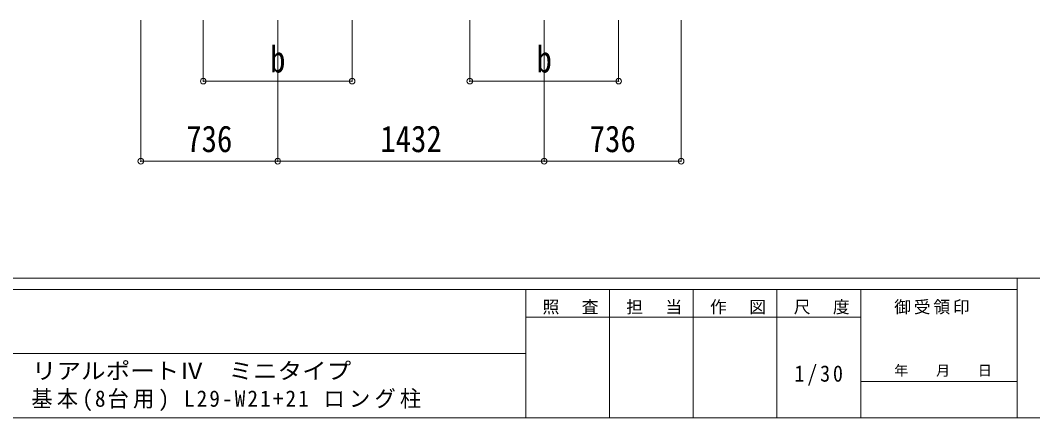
# Model space of a CAD drawing. Units: millimetres at full size, sheet at 1:30. Extents: x -8385 to 8479, y -5853 to 5787.
# Drawn here: x 31 to 5472, y -5853 to -3716 of the extents above; entities that cross this region are included whole.
import ezdxf
from ezdxf.enums import TextEntityAlignment as Align

# ---------------------------------------------------------------- set-up
doc = ezdxf.new("R2010")
doc.units = ezdxf.units.MM
doc.header["$LTSCALE"] = 30
doc.header["$PDMODE"] = 32
doc.header["$PDSIZE"] = 30
doc.layers.add('0-A_寸法', color=6, linetype='Continuous', lineweight=9)
doc.layers.add('F-0_240', color=7, linetype='Continuous', lineweight=9)
doc.styles.add('ＭＳ ゴシック', font='')
doc.styles.get('ＭＳ ゴシック').set_extended_font_data('MS Gothic')

msp = doc.modelspace()

# ---------------------------------------------------------------- linework, layer by layer
at = {"layer": '0-A_寸法'}
for p, q in [((678.77, -4473.95), (678.77, -3716.36)), ((1014.77, -4043.81), (1014.77, -3716.36)), ((1414.77, -4473.95), (1414.77, -3716.36)), ((1814.77, -4043.81), (1814.77, -3716.36)), ((2446.87, -4043.81), (2446.87, -3716.36)), ((2846.77, -4473.95), (2846.77, -3716.36)), ((3246.87, -4043.81), (3246.87, -3716.36)), ((3582.77, -4473.95), (3582.77, -3716.36)), ((1814.77, -4043.81), (1014.77, -4043.81)), ((3246.87, -4043.81), (2446.87, -4043.81)), ((1414.77, -4473.95), (678.77, -4473.95)), ((2846.77, -4473.95), (1414.77, -4473.95)), ((3582.77, -4473.95), (2846.77, -4473.95))]:
    msp.add_line(p, q, dxfattribs=at)
for p in [(1014.77, -4043.81), (1814.77, -4043.81), (2446.87, -4043.81), (3246.87, -4043.81), (678.77, -4473.95), (1414.77, -4473.95), (2846.77, -4473.95), (3582.77, -4473.95)]:
    msp.add_point(p, dxfattribs=at)
at = {"layer": 'F-0_240', "color": 5}
for p, q in [((-8385.45, -5102.66), (8054.55, -5102.66)), ((5387.79, -5102.66), (5387.79, -5852.66)), ((-8385.45, -5162.66), (5387.79, -5162.66)), ((2747.79, -5162.66), (2747.79, -5852.66)), ((3197.79, -5162.66), (3197.79, -5852.66)), ((3647.79, -5162.66), (3647.79, -5852.66)), ((4097.79, -5162.66), (4097.79, -5852.66)), ((4547.79, -5162.66), (4547.79, -5852.66)), ((2747.79, -5312.66), (4547.79, -5312.66)), ((-3402.21, -5507.66), (2747.79, -5507.66)), ((4547.79, -5657.66), (5387.79, -5657.66)), ((-8385.45, -5852.66), (8054.55, -5852.66))]:
    msp.add_line(p, q, dxfattribs=at)

# ---------------------------------------------------------------- texts
at = {"layer": '0-A_寸法', "color": 7, "style": 'ＭＳ ゴシック', "width": 0.85}
for s, p in [('b', (1373.62, -4039.81)), ('b', (2805.52, -4039.81)), ('736', (923.02, -4467.95)), ('1432', (1965.77, -4467.95)), ('736', (3091.02, -4467.95))]:
    msp.add_text(s, height=143, dxfattribs=at).set_placement(p, align=Align.BOTTOM_LEFT)
at = {"layer": 'F-0_240', "style": 'ＭＳ ゴシック', "width": 1.1}
msp.add_text('リアルポートⅣ\u3000ミニタイプ', height=87.98, dxfattribs=at).set_placement((93.72, -5671.05), align=Align.BOTTOM_LEFT)
at = {"layer": 'F-0_240', "style": 'ＭＳ ゴシック'}
msp.add_text('年\u3000\u3000月\u3000\u3000日', height=54.99, dxfattribs=at).set_placement((4727.79, -5642.66), align=Align.BOTTOM_LEFT)
at = {"layer": 'F-0_240', "attachment_point": 7, "style": 'ＭＳ ゴシック'}
for s, insert, char_height in [('\\T1.17;照\u3000査', (2837.79, -5297.66), 65.98), ('\\T1.17;担\u3000当', (3287.79, -5297.66), 65.98), ('\\T1.17;作\u3000図', (3737.79, -5297.66), 65.98), ('\\T1.17;尺\u3000度', (4187.79, -5297.66), 65.98), ('\\T1.17;御受領印', (4727.79, -5297.66), 65.98), ('\\T1.28;\\W0.9;1/30', (4191.54, -5680.16), 87.98), ('\\T1.2;\\W0.95;基本(8台用)\\~L29-W21+21\\~ロング柱', (90.66, -5817.05), 87.98)]:
    msp.add_mtext(s, dxfattribs=dict(at, insert=insert, char_height=char_height))

doc.saveas('drawing.dxf')
